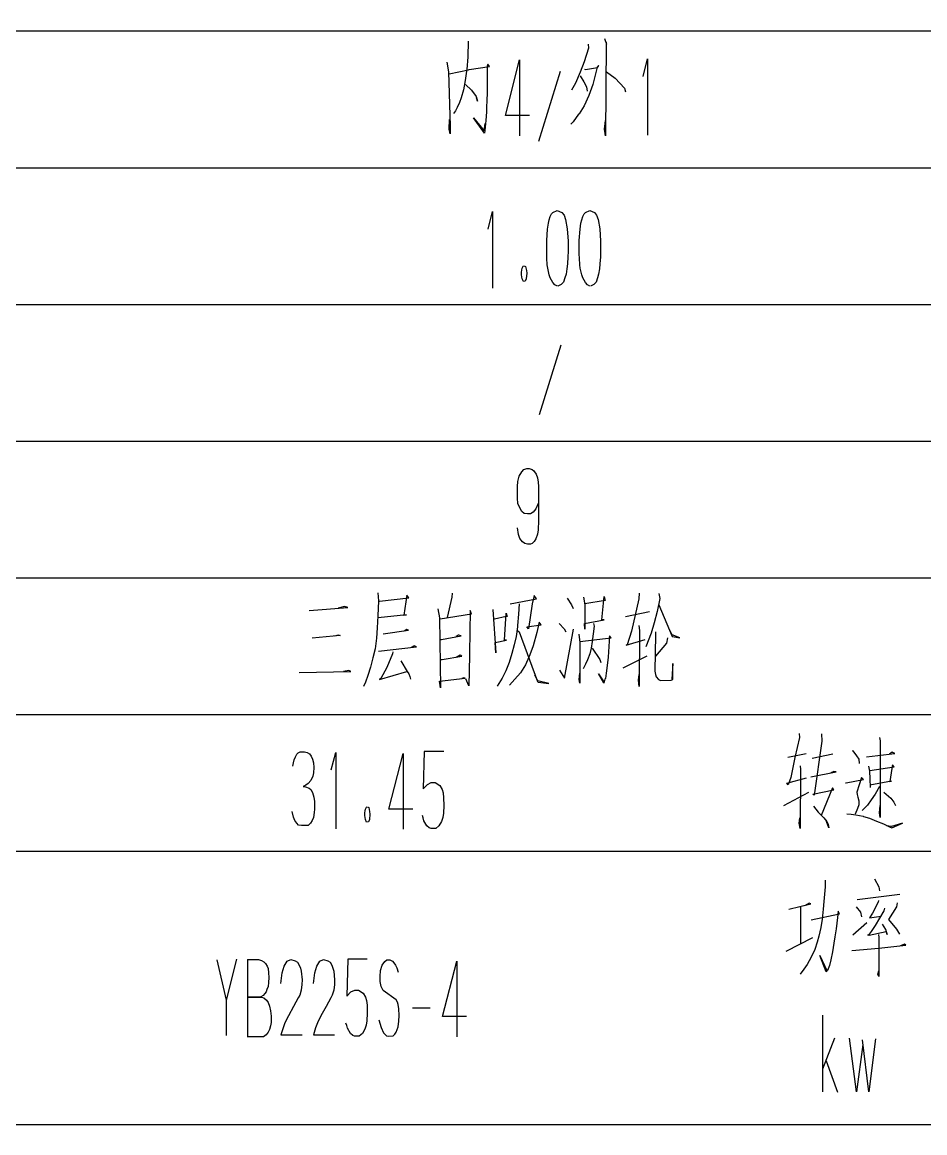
# Model space of a CAD drawing. Extents: x 0 to 8410, y 0 to 11890.
# Drawn here: x 6972 to 7434, y 8265 to 8834 of the extents above; entities that cross this region are included whole.
import ezdxf

# ---------------------------------------------------------------- set-up
doc = ezdxf.new("R2010")
doc.units = 0
doc.header["$MEASUREMENT"] = 0
doc.layers.add('6', color=7, linetype='Continuous')
doc.layers.add('8', color=7, linetype='Continuous')

# ---------------------------------------------------------------- blocks, each defined once
blk = doc.blocks.new('BLKENT682')
at = {"layer": '8', "color": 2, "linetype": 'Continuous'}
for p, q in [((7383.03, 8394.44), (7383.03, 8390.91)), ((7408.26, 8395.03), (7410.48, 8390.91)), ((7383.03, 8390.91), (7382.38, 8383.46)), ((7410.48, 8390.91), (7410.87, 8388.95)), ((7382.38, 8383.46), (7382.12, 8379.54)), ((7399.5, 8384.44), (7421.33, 8387.19)), ((7410.22, 8383.07), (7407.34, 8377.58)), ((7410.35, 8384.05), (7410.22, 8383.07)), ((7419.89, 8382.87), (7419.5, 8380.71)), ((7364.47, 8379.54), (7375.71, 8382.28)), ((7370.48, 8380.52), (7370.48, 8361.69)), ((7374.8, 8382.68), (7372.57, 8381.3)), ((7375.71, 8382.28), (7374.8, 8382.68)), ((7375.84, 8374.05), (7390.35, 8377.19)), ((7382.12, 8379.54), (7381.46, 8374.44)), ((7389.7, 8378.56), (7389.3, 8375.22)), ((7390.35, 8377.19), (7389.7, 8378.56)), ((7398.85, 8380.71), (7401.07, 8377.97)), ((7401.07, 8377.97), (7401.72, 8375.62)), ((7407.34, 8377.58), (7405.78, 8375.03)), ((7413.1, 8378.75), (7408.65, 8371.11)), ((7413.36, 8380.13), (7413.1, 8378.75)), ((7419.5, 8380.71), (7415.45, 8374.24)), ((7381.46, 8374.44), (7380.81, 8370.13)), ((7389.3, 8375.22), (7388.65, 8369.54)), ((7397.15, 8366.4), (7404.47, 8372.68)), ((7405.78, 8375.03), (7411.79, 8376.01)), ((7414.14, 8369.15), (7412.44, 8371.89)), ((7415.45, 8374.24), (7419.63, 8369.34)), ((7379.89, 8365.81), (7378.98, 8362.68)), ((7380.81, 8370.13), (7379.89, 8365.81)), ((7388.65, 8369.54), (7388, 8365.42)), ((7405.12, 8366.01), (7404.86, 8366.4)), ((7404.86, 8366.4), (7405.64, 8366.2)), ((7406.69, 8368.17), (7405.12, 8366.01)), ((7405.64, 8366.2), (7414.27, 8368.17)), ((7408.65, 8371.11), (7406.69, 8368.17)), ((7410.35, 8366.6), (7410.61, 8365.03)), ((7414.79, 8366.6), (7414.14, 8369.15)), ((7414.27, 8368.17), (7414.79, 8366.6)), ((7419.63, 8369.34), (7421.2, 8366.79)), ((7363.16, 8357.97), (7376.76, 8365.03)), ((7378.98, 8362.68), (7377.8, 8358.95)), ((7387.47, 8362.09), (7386.82, 8357.77)), ((7388, 8365.42), (7387.47, 8362.09)), ((7410.48, 8359.54), (7424.34, 8361.11)), ((7410.61, 8365.03), (7410.61, 8347.97)), ((7423.68, 8361.69), (7421.59, 8360.71)), ((7424.34, 8361.11), (7423.68, 8361.69)), ((7375.97, 8355.03), (7373.88, 8351.3)), ((7377.8, 8358.95), (7375.97, 8355.03)), ((7383.55, 8347.38), (7380.29, 8355.81)), ((7380.29, 8355.81), (7383.95, 8348.17)), ((7386.82, 8357.77), (7385.91, 8353.66)), ((7396.76, 8358.36), (7410.48, 8359.54)), ((7372.18, 8348.75), (7370.22, 8346.2)), ((7373.88, 8351.3), (7372.18, 8348.75)), ((7385.25, 8350.71), (7384.34, 8348.17)), ((7385.91, 8353.66), (7385.25, 8350.71)), ((7384.34, 8348.17), (7383.55, 8347.38)), ((7410.09, 8346.2), (7410.48, 8347.97)), ((7410.48, 8345.03), (7410.09, 8346.2)), ((7410.61, 8347.97), (7410.48, 8345.03)), ((7381.66, 8325.23), (7381.66, 8286.03)), ((7387.87, 8313.43), (7381.66, 8297.63)), ((7399.17, 8286.03), (7395.45, 8313.43)), ((7402.38, 8310.23), (7399.17, 8286.03)), ((7405.45, 8286.03), (7402.12, 8312.63)), ((7408.85, 8313.23), (7405.45, 8286.03)), ((7383.62, 8301.83), (7389.44, 8285.83))]:
    blk.add_line(p, q, dxfattribs=at)

msp = doc.modelspace()

# ---------------------------------------------------------------- linework, layer by layer
at = {"layer": '6'}
for p, q in [((6510, 8829.25), (8310, 8829.25)), ((7200.33, 8824.06), (7200.07, 8816.02)), ((7261.77, 8822.49), (7261.9, 8820.53)), ((7270.13, 8825.43), (7271.18, 8822.49)), ((7270.92, 8823.47), (7270.66, 8775.63)), ((7271.18, 8822.49), (7270.92, 8823.47)), ((7200.07, 8816.02), (7199.67, 8809.55)), ((7261.9, 8820.53), (7259.67, 8813.47)), ((7189.35, 8813.27), (7190.26, 8808.37)), ((7199.67, 8809.55), (7199.54, 8808.76)), ((7200.46, 8809.35), (7200.85, 8809.55)), ((7200.85, 8809.55), (7211.18, 8811.12)), ((7210.39, 8812.29), (7210, 8811.31)), ((7210, 8811.31), (7210, 8803.08)), ((7211.18, 8811.12), (7210.39, 8812.29)), ((7219.35, 8786.03), (7226.67, 8814.43)), ((7226.67, 8814.43), (7226.67, 8775.63)), ((7259.67, 8813.47), (7257.58, 8808.18)), ((7259.81, 8809.74), (7260.46, 8809.55)), ((7260.46, 8809.55), (7266.47, 8810.53)), ((7266.34, 8810.72), (7264.12, 8801.9)), ((7267.13, 8811.51), (7266.34, 8810.72)), ((7266.47, 8810.53), (7267.13, 8811.51)), ((7289.94, 8806.03), (7292.16, 8815.03)), ((7292.16, 8815.03), (7292.16, 8775.83)), ((7190.26, 8808.37), (7191.05, 8780.53)), ((7190.52, 8807.39), (7200.46, 8809.35)), ((7198.76, 8803.86), (7197.84, 8799.16)), ((7199.54, 8808.76), (7198.76, 8803.86)), ((7247.45, 8808.43), (7236.28, 8772.63)), ((7257.58, 8808.18), (7255.23, 8802.49)), ((7257.71, 8806.21), (7259.54, 8803.27)), ((7271.18, 8808.37), (7275.62, 8805.04)), ((7275.62, 8805.04), (7280.33, 8799.94)), ((7197.84, 8799.16), (7196.8, 8795.04)), ((7199.02, 8801.9), (7202.03, 8798.96)), ((7202.03, 8798.96), (7204.38, 8795.63)), ((7210, 8803.08), (7210, 8796.02)), ((7255.23, 8802.49), (7253.27, 8798.96)), ((7259.54, 8803.27), (7260.85, 8800.72)), ((7260.85, 8800.72), (7261.24, 8798.37)), ((7264.12, 8801.9), (7262.16, 8796.21)), ((7280.33, 8799.94), (7280.85, 8798.18)), ((7195.88, 8792.68), (7194.71, 8790.14)), ((7196.8, 8795.04), (7195.88, 8792.68)), ((7204.38, 8795.63), (7205.16, 8793.27)), ((7205.16, 8793.27), (7204.64, 8795.04)), ((7209.87, 8795.23), (7209.74, 8788.76)), ((7210, 8796.02), (7209.87, 8795.23)), ((7262.16, 8796.21), (7259.67, 8790.92)), ((7193.79, 8788.37), (7192.88, 8787)), ((7194.71, 8790.14), (7193.79, 8788.37)), ((7209.74, 8787.78), (7209.35, 8783.47)), ((7209.74, 8788.76), (7209.74, 8787.78)), ((7256.8, 8786.61), (7254.05, 8782.68)), ((7257.19, 8786.8), (7256.8, 8786.61)), ((7259.67, 8790.92), (7257.19, 8786.8)), ((7190.52, 8778.96), (7190.79, 8783.86)), ((7208.69, 8777), (7203.07, 8784.84)), ((7203.07, 8784.84), (7208.43, 8778.18)), ((7208.43, 8778.18), (7209.09, 8781.9)), ((7209.35, 8783.47), (7208.96, 8779.94)), ((7231.7, 8786.03), (7219.35, 8786.03)), ((7254.05, 8782.68), (7252.88, 8781.51)), ((7270.13, 8778.96), (7270.66, 8783.47)), ((7191.05, 8776.61), (7190.52, 8778.96)), ((7191.05, 8780.53), (7191.05, 8776.61)), ((7208.96, 8779.94), (7208.69, 8777)), ((7270.66, 8775.63), (7270.13, 8778.96)), ((6510, 8759.25), (8310, 8759.25)), ((7210.53, 8727.78), (7212.75, 8736.78)), ((7212.75, 8736.78), (7212.75, 8697.58)), ((7242.3, 8734.18), (7243.01, 8735.58)), ((7243.01, 8735.58), (7243.67, 8736.38)), ((7243.67, 8736.38), (7245.89, 8737.38)), ((7245.89, 8737.38), (7248.24, 8736.38)), ((7248.24, 8736.38), (7249.42, 8734.98)), ((7258.96, 8734.18), (7259.68, 8735.58)), ((7259.68, 8735.58), (7260.34, 8736.38)), ((7260.34, 8736.38), (7262.56, 8737.38)), ((7262.56, 8737.38), (7264.91, 8736.38)), ((7264.91, 8736.38), (7266.09, 8734.98)), ((7240.92, 8727.78), (7241.38, 8730.78)), ((7241.38, 8730.78), (7241.84, 8732.58)), ((7241.84, 8732.58), (7242.3, 8734.18)), ((7249.42, 8734.98), (7250.14, 8732.78)), ((7250.14, 8732.78), (7251.05, 8727.98)), ((7257.59, 8727.78), (7258.05, 8730.78)), ((7258.05, 8730.78), (7258.51, 8732.58)), ((7258.51, 8732.58), (7258.96, 8734.18)), ((7266.09, 8734.98), (7266.81, 8732.78)), ((7266.81, 8732.78), (7267.72, 8727.98)), ((7240.53, 8721.98), (7240.92, 8727.78)), ((7251.05, 8727.98), (7251.45, 8721.58)), ((7257.2, 8721.98), (7257.59, 8727.78)), ((7267.72, 8727.98), (7268.11, 8721.58)), ((7240.53, 8714.98), (7240.53, 8721.98)), ((7251.45, 8721.58), (7251.45, 8716.38)), ((7257.2, 8714.98), (7257.2, 8721.98)), ((7268.11, 8721.58), (7268.11, 8716.38)), ((7240.6, 8712.98), (7240.53, 8714.98)), ((7240.73, 8709.58), (7240.6, 8712.98)), ((7251.38, 8713.58), (7251.12, 8709.98)), ((7251.45, 8716.38), (7251.38, 8713.58)), ((7257.26, 8712.98), (7257.2, 8714.98)), ((7257.39, 8709.58), (7257.26, 8712.98)), ((7268.05, 8713.58), (7267.79, 8709.98)), ((7268.11, 8716.38), (7268.05, 8713.58)), ((7227.79, 8706.78), (7227.98, 8707.78)), ((7227.98, 8707.78), (7228.5, 8708.78)), ((7228.5, 8708.78), (7228.83, 8708.98)), ((7228.96, 8708.98), (7229.68, 8708.58)), ((7229.68, 8708.58), (7230.14, 8706.58)), ((7241.05, 8707.78), (7240.73, 8709.58)), ((7241.84, 8704.38), (7241.05, 8707.78)), ((7250.79, 8707.38), (7250.4, 8704.78)), ((7251.12, 8709.98), (7250.79, 8707.38)), ((7257.72, 8707.78), (7257.39, 8709.58)), ((7258.51, 8704.38), (7257.72, 8707.78)), ((7267.46, 8707.38), (7267.07, 8704.78)), ((7267.79, 8709.98), (7267.46, 8707.38)), ((7227.66, 8705.78), (7227.79, 8706.78)), ((7227.66, 8704.38), (7227.66, 8705.78)), ((7227.98, 8702.38), (7227.66, 8704.38)), ((7228.57, 8700.98), (7227.98, 8702.38)), ((7230.07, 8702.38), (7229.48, 8701.18)), ((7230.27, 8705.18), (7230.07, 8702.38)), ((7230.14, 8706.58), (7230.27, 8705.18)), ((7242.36, 8702.78), (7241.84, 8704.38)), ((7243.67, 8700.38), (7242.36, 8702.78)), ((7249.88, 8702.78), (7249.09, 8700.58)), ((7250.4, 8704.78), (7249.88, 8702.78)), ((7259.03, 8702.78), (7258.51, 8704.38)), ((7260.34, 8700.38), (7259.03, 8702.78)), ((7266.54, 8702.78), (7265.76, 8700.58)), ((7267.07, 8704.78), (7266.54, 8702.78)), ((7229.48, 8701.18), (7228.57, 8700.98)), ((7244.65, 8699.18), (7243.67, 8700.38)), ((7245.96, 8698.58), (7244.65, 8699.18)), ((7247.98, 8699.38), (7246.22, 8698.58)), ((7249.09, 8700.58), (7247.98, 8699.38)), ((7261.32, 8699.18), (7260.34, 8700.38)), ((7262.62, 8698.58), (7261.32, 8699.18)), ((7264.65, 8699.38), (7262.88, 8698.58)), ((7265.76, 8700.58), (7264.65, 8699.38)), ((6510, 8689.25), (8310, 8689.25)), ((7247.75, 8668.43), (7236.58, 8632.63)), ((6510, 8619.25), (8310, 8619.25)), ((7227.71, 8603.43), (7228.82, 8604.63)), ((7228.82, 8604.63), (7230.32, 8605.23)), ((7230.32, 8605.23), (7231.5, 8605.23)), ((7231.5, 8605.23), (7233, 8604.63)), ((7233, 8604.63), (7233.85, 8604.03)), ((7225.74, 8598.63), (7226.46, 8601.23)), ((7226.46, 8601.23), (7227.71, 8603.43)), ((7233.85, 8604.03), (7234.31, 8603.43)), ((7234.31, 8603.43), (7235.09, 8602.23)), ((7235.09, 8602.23), (7235.81, 8600.43)), ((7235.81, 8600.43), (7236.2, 8598.23)), ((7225.55, 8596.03), (7225.74, 8598.63)), ((7225.55, 8593.23), (7225.55, 8596.03)), ((7236.2, 8598.23), (7236.27, 8596.03)), ((7236.27, 8596.03), (7236.27, 8586.83)), ((7225.55, 8590.03), (7225.55, 8593.23)), ((7225.81, 8587.23), (7225.55, 8590.03)), ((7226.72, 8585.03), (7225.81, 8587.23)), ((7227.71, 8583.23), (7226.72, 8585.03)), ((7229.01, 8582.23), (7227.71, 8583.23)), ((7230.71, 8582.03), (7229.01, 8582.23)), ((7232.15, 8582.03), (7230.71, 8582.03)), ((7233.59, 8582.83), (7232.15, 8582.03)), ((7234.96, 8584.63), (7233.59, 8582.83)), ((7236.2, 8587.23), (7234.96, 8584.63)), ((7236.27, 8586.83), (7236.27, 8578.63)), ((7236.27, 8578.63), (7236.07, 8573.83)), ((7226.07, 8571.43), (7225.55, 8574.83)), ((7226.79, 8569.43), (7226.07, 8571.43)), ((7235.81, 8571.63), (7234.96, 8569.23)), ((7236.07, 8573.83), (7235.81, 8571.63)), ((7228.16, 8567.63), (7226.79, 8569.43)), ((7229.27, 8566.83), (7228.16, 8567.63)), ((7230.71, 8566.43), (7229.27, 8566.83)), ((7232.28, 8566.43), (7230.71, 8566.43)), ((7233.06, 8566.83), (7232.28, 8566.43)), ((7234.18, 8567.83), (7233.06, 8566.83)), ((7234.96, 8569.23), (7234.18, 8567.83)), ((6510, 8549.25), (8310, 8549.25)), ((7154.05, 8541.6), (7154.45, 8537.48)), ((7154.45, 8537.48), (7154.05, 8529.83)), ((7154.84, 8537.29), (7169.87, 8539.05)), ((7168.96, 8540.42), (7167.39, 8530.03)), ((7169.87, 8539.05), (7168.96, 8540.42)), ((7191.96, 8539.25), (7189.48, 8528.85)), ((7192.09, 8541.4), (7191.96, 8539.25)), ((7221.77, 8535.91), (7235.36, 8538.46)), ((7234.05, 8540.23), (7233.14, 8535.91)), ((7235.36, 8538.46), (7234.05, 8540.23)), ((7251.05, 8538.85), (7253.14, 8535.32)), ((7259.28, 8539.25), (7260.07, 8535.32)), ((7270.52, 8537.68), (7260.07, 8535.91)), ((7268.82, 8527.68), (7270, 8539.64)), ((7270, 8539.64), (7270.52, 8537.68)), ((7287.65, 8538.46), (7283.99, 8521.99)), ((7287.78, 8541.4), (7287.65, 8538.46)), ((7298.37, 8538.66), (7297.06, 8531.99)), ((7297.84, 8541.21), (7298.37, 8538.66)), ((7118.89, 8532.58), (7138.63, 8533.95)), ((7137.06, 8534.54), (7133.79, 8533.76)), ((7138.63, 8533.95), (7137.06, 8534.54)), ((7184.77, 8533.36), (7185.56, 8528.66)), ((7185.95, 8528.27), (7202.03, 8530.81)), ((7201.37, 8532.58), (7200.98, 8510.62)), ((7202.03, 8530.81), (7201.37, 8532.58)), ((7212.88, 8532.97), (7214.44, 8510.81)), ((7218.89, 8517.29), (7219.8, 8531.21)), ((7219.8, 8531.21), (7220.33, 8529.44)), ((7226.47, 8535.91), (7226.08, 8530.62)), ((7233.14, 8535.91), (7231.18, 8523.17)), ((7253.14, 8535.32), (7254.05, 8533.56)), ((7260.07, 8535.32), (7260.07, 8529.83)), ((7293.14, 8531.8), (7280.85, 8529.25)), ((7297.06, 8531.99), (7295.49, 8526.11)), ((7297.84, 8535.32), (7304.77, 8519.25)), ((7154.05, 8529.83), (7153.79, 8523.56)), ((7168.69, 8530.23), (7154.31, 8528.66)), ((7167.39, 8530.03), (7168.69, 8530.23)), ((7185.56, 8528.66), (7186.21, 8492.97)), ((7219.8, 8529.44), (7213.79, 8528.07)), ((7220.33, 8529.44), (7219.8, 8529.44)), ((7226.08, 8530.62), (7225.56, 8524.74)), ((7230.26, 8524.15), (7237.71, 8525.13)), ((7236.67, 8526.5), (7235.49, 8521.21)), ((7237.71, 8525.13), (7236.67, 8526.5)), ((7246.86, 8525.91), (7249.48, 8523.17)), ((7259.93, 8525.91), (7269.87, 8527.68)), ((7260.07, 8522.97), (7259.93, 8525.91)), ((7260.07, 8529.83), (7260.07, 8522.97)), ((7264.51, 8525.91), (7264.77, 8524.54)), ((7269.87, 8527.68), (7268.82, 8527.68)), ((7295.49, 8526.11), (7294.05, 8520.81)), ((7134.84, 8519.64), (7120.46, 8518.27)), ((7132.09, 8519.44), (7133.92, 8520.03)), ((7133.92, 8520.03), (7134.84, 8519.64)), ((7153.79, 8523.56), (7153.4, 8518.27)), ((7156.8, 8520.62), (7169.74, 8522.38)), ((7168.82, 8522.78), (7167.65, 8521.99)), ((7169.74, 8522.38), (7168.82, 8522.78)), ((7186.6, 8517.68), (7196.8, 8519.44)), ((7195.23, 8519.83), (7194.05, 8519.25)), ((7195.49, 8519.83), (7195.23, 8519.83)), ((7196.8, 8519.44), (7195.49, 8519.83)), ((7225.56, 8524.15), (7224.9, 8519.25)), ((7225.56, 8524.74), (7225.56, 8524.15)), ((7225.56, 8522.19), (7226.47, 8521.6)), ((7226.47, 8521.6), (7235.75, 8496.11)), ((7231.18, 8523.17), (7230.26, 8524.15)), ((7235.49, 8521.21), (7233.66, 8514.34)), ((7249.48, 8523.17), (7250.39, 8521.6)), ((7249.61, 8497.87), (7254.31, 8522.97)), ((7256.93, 8520.42), (7257.45, 8516.11)), ((7264.77, 8524.54), (7263.86, 8516.7)), ((7272.61, 8519.44), (7271.96, 8508.66)), ((7273.53, 8518.46), (7272.61, 8519.44)), ((7283.99, 8521.99), (7281.76, 8514.93)), ((7287.65, 8524.74), (7288.04, 8522.19)), ((7288.04, 8522.19), (7287.91, 8493.56)), ((7294.05, 8520.81), (7291.18, 8513.95)), ((7296.14, 8520.03), (7295.88, 8501.4)), ((7296.14, 8521.6), (7296.14, 8520.03)), ((7304.77, 8520.03), (7303.07, 8523.36)), ((7308.69, 8518.46), (7304.77, 8520.03)), ((7153.4, 8518.27), (7152.62, 8512.78)), ((7154.45, 8511.6), (7173.79, 8513.95)), ((7172.62, 8514.34), (7171.05, 8513.56)), ((7173.79, 8513.95), (7172.62, 8514.34)), ((7186.21, 8517.68), (7186.6, 8517.68)), ((7214.18, 8516.11), (7219.93, 8517.29)), ((7214.44, 8510.81), (7214.18, 8516.11)), ((7219.93, 8517.29), (7218.89, 8517.29)), ((7223.86, 8514.93), (7222.68, 8510.42)), ((7224.9, 8519.25), (7223.86, 8514.93)), ((7233.66, 8514.34), (7231.96, 8509.83)), ((7257.45, 8516.7), (7273.53, 8518.46)), ((7257.45, 8516.11), (7257.45, 8507.68)), ((7263.86, 8516.7), (7263.2, 8513.17)), ((7281.11, 8514.74), (7290.91, 8517.68)), ((7281.76, 8514.93), (7281.11, 8514.74)), ((7301.76, 8515.72), (7296.14, 8509.05)), ((7302.29, 8518.46), (7301.76, 8515.72)), ((7304.77, 8519.25), (7308.69, 8518.46)), ((7151.57, 8508.27), (7150.39, 8503.56)), ((7152.62, 8512.78), (7151.57, 8508.27)), ((7161.5, 8510.23), (7158.76, 8503.36)), ((7161.77, 8511.4), (7161.5, 8510.23)), ((7186.99, 8507.48), (7197.06, 8509.05)), ((7196.14, 8509.64), (7194.18, 8508.46)), ((7197.06, 8509.05), (7196.14, 8509.64)), ((7200.98, 8509.44), (7200.59, 8493.95)), ((7200.98, 8510.62), (7200.98, 8509.44)), ((7222.68, 8510.42), (7221.37, 8505.91)), ((7231.96, 8509.83), (7229.61, 8504.74)), ((7262.55, 8510.23), (7261.37, 8507.29)), ((7263.2, 8513.17), (7262.55, 8510.23)), ((7263.86, 8513.17), (7267.65, 8507.48)), ((7271.96, 8508.66), (7271.44, 8504.34)), ((7279.67, 8503.17), (7291.96, 8509.25)), ((7150.39, 8503.56), (7148.96, 8499.25)), ((7158.76, 8503.36), (7155.62, 8497.68)), ((7165.82, 8506.7), (7169.09, 8501.21)), ((7186.34, 8507.48), (7186.99, 8507.48)), ((7221.37, 8505.91), (7219.54, 8501.6)), ((7229.61, 8504.74), (7227.12, 8500.62)), ((7257.45, 8507.68), (7257.45, 8501.01)), ((7260.33, 8504.93), (7259.15, 8502.58)), ((7261.37, 8507.29), (7260.33, 8504.93)), ((7267.65, 8507.48), (7268.3, 8505.91)), ((7271.44, 8504.34), (7270.91, 8500.42)), ((7305.16, 8505.32), (7304.64, 8497.29)), ((7305.16, 8497.09), (7305.16, 8505.32)), ((7113.79, 8500.81), (7140.33, 8501.21)), ((7139.28, 8501.8), (7136.41, 8501.21)), ((7140.33, 8501.21), (7139.28, 8501.8)), ((7148.96, 8499.25), (7147.78, 8495.72)), ((7154.97, 8497.09), (7168.96, 8501.21)), ((7155.62, 8497.68), (7154.97, 8497.09)), ((7169.09, 8501.21), (7169.87, 8500.03)), ((7169.87, 8500.03), (7170.39, 8498.66)), ((7170.39, 8498.66), (7170.78, 8497.29)), ((7185.69, 8496.3), (7198.76, 8497.87)), ((7197.84, 8498.07), (7197.06, 8497.68)), ((7198.76, 8497.87), (7197.84, 8498.07)), ((7200.59, 8493.95), (7199.15, 8497.48)), ((7217.71, 8497.87), (7216.01, 8495.13)), ((7219.54, 8501.6), (7217.71, 8497.87)), ((7224.25, 8497.29), (7221.5, 8494.34)), ((7227.12, 8500.62), (7224.25, 8497.29)), ((7236.01, 8496.5), (7234.44, 8499.44)), ((7246.99, 8501.99), (7249.61, 8497.87)), ((7257.06, 8497.09), (7257.45, 8500.42)), ((7257.45, 8495.32), (7257.06, 8497.09)), ((7257.45, 8501.01), (7257.45, 8495.32)), ((7269.74, 8495.32), (7266.99, 8500.03)), ((7266.99, 8500.03), (7269.74, 8495.91)), ((7270.26, 8497.29), (7269.74, 8495.32)), ((7270.65, 8497.68), (7270.26, 8497.29)), ((7270.91, 8500.42), (7270.65, 8497.68)), ((7287.52, 8496.89), (7287.78, 8499.64)), ((7287.91, 8493.56), (7287.52, 8496.89)), ((7295.88, 8501.4), (7296.14, 8499.64)), ((7296.14, 8499.64), (7296.54, 8498.46)), ((7296.54, 8498.46), (7297.71, 8497.09)), ((7297.71, 8497.09), (7298.76, 8496.7)), ((7298.76, 8496.7), (7304.25, 8496.89)), ((7304.25, 8496.89), (7305.16, 8497.09)), ((7147.78, 8495.72), (7146.73, 8493.56)), ((7186.21, 8492.97), (7185.69, 8496.3)), ((7216.01, 8495.13), (7215.1, 8493.76)), ((7235.75, 8496.11), (7236.14, 8495.72)), ((7241.63, 8495.13), (7236.01, 8496.5)), ((7236.14, 8495.72), (7241.63, 8495.13)), ((6739.18, 8479.25), (8310, 8479.25)), ((7369.78, 8469.5), (7369.91, 8467.54)), ((7381.15, 8469.3), (7381.28, 8465.58)), ((7369.91, 8467.54), (7367.55, 8457.14)), ((7381.28, 8465.58), (7377.36, 8437.93)), ((7410.82, 8467.54), (7411.21, 8465.77)), ((7411.21, 8465.77), (7411.21, 8426.56)), ((7111.31, 8456.04), (7111.96, 8457.64)), ((7111.96, 8457.64), (7112.55, 8458.84)), ((7112.55, 8458.84), (7113.34, 8459.64)), ((7113.34, 8459.64), (7114.25, 8460.04)), ((7114.25, 8460.04), (7116.47, 8460.04)), ((7116.47, 8460.04), (7117.85, 8459.84)), ((7117.85, 8459.84), (7119.02, 8459.04)), ((7119.02, 8459.04), (7119.94, 8457.84)), ((7119.94, 8457.84), (7120.59, 8456.44)), ((7130.26, 8450.84), (7132.49, 8459.84)), ((7132.49, 8459.84), (7132.49, 8420.64)), ((7159.68, 8430.84), (7167, 8459.24)), ((7167, 8459.24), (7167, 8420.44)), ((7177.85, 8460.24), (7177.32, 8441.24)), ((7187.78, 8460.24), (7177.85, 8460.24)), ((7373.31, 8459.11), (7363.89, 8457.14)), ((7367.55, 8457.14), (7365.46, 8446.95)), ((7376.44, 8456.95), (7387.03, 8459.11)), ((7396.97, 8460.87), (7397.23, 8460.67)), ((7397.23, 8460.67), (7399.06, 8458.13)), ((7399.06, 8458.13), (7400.23, 8456.36)), ((7404.15, 8457.54), (7418.66, 8459.3)), ((7417.36, 8459.89), (7415.92, 8458.91)), ((7418.66, 8459.3), (7417.36, 8459.89)), ((7110.52, 8452.84), (7110.92, 8454.44)), ((7110.92, 8454.44), (7111.31, 8456.04)), ((7120.59, 8456.44), (7121.05, 8454.44)), ((7121.05, 8454.44), (7121.24, 8452.04)), ((7121.24, 8452.04), (7121.05, 8449.44)), ((7370.3, 8453.03), (7370.43, 8451.07)), ((7370.43, 8451.07), (7370.3, 8420.87)), ((7400.23, 8456.36), (7400.49, 8454.2)), ((7405.2, 8452.83), (7405.72, 8450.28)), ((7405.85, 8450.48), (7418.4, 8452.44)), ((7417.23, 8451.65), (7416.18, 8444.99)), ((7417.62, 8453.42), (7417.23, 8451.65)), ((7418.4, 8452.44), (7417.62, 8453.42)), ((7119.74, 8445.44), (7118.43, 8443.84)), ((7120.79, 8447.64), (7119.74, 8445.44)), ((7121.05, 8449.44), (7120.79, 8447.64)), ((7363.5, 8444.01), (7373.57, 8446.75)), ((7365.46, 8446.95), (7364.16, 8443.22)), ((7375.66, 8447.34), (7388.73, 8449.89)), ((7387.55, 8450.09), (7385.99, 8449.3)), ((7388.73, 8449.89), (7387.55, 8450.09)), ((7393.83, 8444.2), (7402.72, 8445.97)), ((7401.67, 8446.95), (7399.32, 8439.5)), ((7402.72, 8445.97), (7401.67, 8446.95)), ((7405.72, 8450.28), (7405.99, 8446.36)), ((7405.99, 8446.36), (7406.12, 8441.85)), ((7117.26, 8443.04), (7115.82, 8442.44)), ((7115.82, 8442.44), (7117, 8442.24)), ((7117, 8442.24), (7118.89, 8441.44)), ((7118.43, 8443.84), (7117.26, 8443.04)), ((7118.89, 8441.44), (7119.81, 8440.84)), ((7119.81, 8440.84), (7120.66, 8439.24)), ((7177.32, 8441.24), (7179.48, 8443.44)), ((7179.48, 8443.44), (7181.44, 8444.44)), ((7181.44, 8444.44), (7183.34, 8444.44)), ((7183.34, 8444.44), (7185.82, 8442.84)), ((7185.82, 8442.84), (7187, 8440.84)), ((7187, 8440.84), (7187.45, 8439.04)), ((7364.16, 8443.22), (7363.5, 8444.01)), ((7376.83, 8438.52), (7387.42, 8440.67)), ((7386.77, 8441.65), (7381.02, 8427.54)), ((7387.42, 8440.67), (7386.77, 8441.65)), ((7393.44, 8444.2), (7393.83, 8444.2)), ((7416.97, 8445.18), (7405.99, 8443.03)), ((7410.82, 8442.44), (7408.73, 8438.52)), ((7416.18, 8444.99), (7416.97, 8445.18)), ((7120.66, 8439.24), (7121.37, 8436.84)), ((7121.37, 8436.84), (7121.57, 8434.64)), ((7121.57, 8434.64), (7121.57, 8430.84)), ((7187.45, 8439.04), (7187.72, 8436.64)), ((7187.72, 8436.64), (7187.85, 8432.64)), ((7361.93, 8432.64), (7374.74, 8439.5)), ((7377.36, 8437.93), (7376.83, 8438.52)), ((7399.32, 8439.5), (7399.45, 8438.32)), ((7399.45, 8438.32), (7399.71, 8436.95)), ((7399.71, 8436.95), (7400.23, 8434.99)), ((7400.23, 8434.99), (7400.36, 8434.01)), ((7400.36, 8434.01), (7400.23, 8433.03)), ((7406.64, 8435.58), (7404.81, 8432.83)), ((7408.73, 8438.52), (7406.64, 8435.58)), ((7413.04, 8439.5), (7416.7, 8436.36)), ((7416.7, 8436.36), (7418.27, 8434.4)), ((7418.27, 8434.4), (7419.06, 8432.64)), ((7110.92, 8426.64), (7110.26, 8429.64)), ((7121.51, 8429.04), (7121.05, 8426.44)), ((7121.57, 8430.84), (7121.51, 8429.04)), ((7147.39, 8428.84), (7147.52, 8429.84)), ((7147.39, 8427.44), (7147.39, 8428.84)), ((7147.52, 8429.84), (7147.71, 8430.84)), ((7147.71, 8430.84), (7148.24, 8431.84)), ((7148.24, 8431.84), (7148.56, 8432.04)), ((7148.7, 8432.04), (7149.41, 8431.64)), ((7149.41, 8431.64), (7149.87, 8429.64)), ((7149.87, 8429.64), (7150, 8428.24)), ((7172.03, 8430.84), (7159.68, 8430.84)), ((7187.65, 8428.64), (7187.26, 8426.44)), ((7187.85, 8432.64), (7187.65, 8428.64)), ((7377.1, 8432.24), (7379.45, 8429.3)), ((7379.45, 8429.3), (7382.46, 8426.36)), ((7394.09, 8428.32), (7396.44, 8428.13)), ((7399.58, 8431.07), (7398.4, 8428.13)), ((7400.23, 8433.03), (7399.58, 8431.07)), ((7403.24, 8431.26), (7402.06, 8430.09)), ((7404.81, 8432.83), (7403.24, 8431.26)), ((7410.82, 8428.91), (7411.21, 8432.64)), ((7411.21, 8426.56), (7410.82, 8428.91)), ((7111.57, 8425.04), (7110.92, 8426.64)), ((7112.55, 8423.64), (7111.57, 8425.04)), ((7113.53, 8422.64), (7112.55, 8423.64)), ((7115.03, 8422.44), (7113.53, 8422.64)), ((7119.54, 8423.64), (7118.43, 8422.44)), ((7120.46, 8425.04), (7119.54, 8423.64)), ((7121.05, 8426.44), (7120.46, 8425.04)), ((7147.71, 8425.44), (7147.39, 8427.44)), ((7148.3, 8424.04), (7147.71, 8425.44)), ((7149.22, 8424.24), (7148.3, 8424.04)), ((7149.81, 8425.44), (7149.22, 8424.24)), ((7150, 8428.24), (7149.81, 8425.44)), ((7177.32, 8426.24), (7176.93, 8427.44)), ((7177.65, 8424.84), (7177.32, 8426.24)), ((7179.22, 8422.24), (7177.65, 8424.84)), ((7186.67, 8424.44), (7185.36, 8422.24)), ((7187.26, 8426.44), (7186.67, 8424.44)), ((7369.78, 8423.62), (7370.17, 8426.36)), ((7370.3, 8420.87), (7369.78, 8423.62)), ((7382.46, 8426.36), (7383.89, 8424.4)), ((7384.94, 8421.26), (7383.37, 8425.38)), ((7383.89, 8424.4), (7384.68, 8422.83)), ((7384.68, 8422.83), (7384.94, 8421.26)), ((7396.44, 8428.13), (7398.8, 8427.93)), ((7398.8, 8427.93), (7402.46, 8427.14)), ((7402.46, 8427.14), (7402.72, 8426.95)), ((7402.72, 8426.95), (7405.72, 8426.16)), ((7405.72, 8426.16), (7409.38, 8424.6)), ((7409.38, 8424.6), (7412.91, 8423.22)), ((7412.91, 8423.22), (7415.66, 8421.85)), ((7422.59, 8423.62), (7416.97, 8421.85)), ((7417.23, 8421.26), (7422.59, 8423.62)), ((7118.43, 8422.44), (7115.03, 8422.44)), ((7180.39, 8421.24), (7179.22, 8422.24)), ((7181.38, 8420.84), (7180.39, 8421.24)), ((7183.73, 8420.84), (7181.38, 8420.84)), ((7185.36, 8422.24), (7183.73, 8420.84)), ((7416.97, 8421.85), (7414.48, 8422.24)), ((7415.66, 8421.85), (7416.05, 8421.65)), ((7416.05, 8421.65), (7417.23, 8421.26)), ((6510, 8409.25), (7860.85, 8409.25)), ((7071.61, 8353.54), (7076.38, 8332.94)), ((7081.8, 8353.94), (7076.38, 8332.94)), ((7087.36, 8353.74), (7093.05, 8353.74)), ((7087.49, 8314.14), (7087.49, 8353.74)), ((7093.05, 8353.74), (7094.55, 8353.34)), ((7094.55, 8353.34), (7095.73, 8352.54)), ((7095.73, 8352.54), (7096.64, 8351.74)), ((7096.64, 8351.74), (7097.36, 8350.34)), ((7097.36, 8350.34), (7097.88, 8349.14)), ((7097.88, 8349.14), (7098.14, 8346.94)), ((7105.14, 8346.94), (7106.18, 8350.34)), ((7106.18, 8350.34), (7107.69, 8352.94)), ((7107.69, 8352.94), (7109.58, 8353.74)), ((7109.58, 8353.74), (7111.8, 8353.14)), ((7111.8, 8353.14), (7112.98, 8352.34)), ((7112.98, 8352.34), (7113.83, 8350.94)), ((7113.83, 8350.94), (7114.42, 8349.34)), ((7114.42, 8349.34), (7114.81, 8347.74)), ((7121.8, 8346.94), (7122.85, 8350.34)), ((7122.85, 8350.34), (7124.35, 8352.94)), ((7124.35, 8352.94), (7126.25, 8353.74)), ((7126.25, 8353.74), (7128.47, 8353.14)), ((7128.47, 8353.14), (7129.65, 8352.34)), ((7129.65, 8352.34), (7130.5, 8350.94)), ((7130.5, 8350.94), (7131.09, 8349.34)), ((7131.09, 8349.34), (7131.48, 8347.74)), ((7138.67, 8353.94), (7138.14, 8334.94)), ((7148.6, 8353.94), (7138.67, 8353.94)), ((7155.4, 8348.14), (7156.31, 8350.94)), ((7156.31, 8350.94), (7157.62, 8352.74)), ((7157.62, 8352.74), (7158.67, 8353.54)), ((7158.67, 8353.54), (7160.24, 8353.54)), ((7160.24, 8353.54), (7161.54, 8352.94)), ((7161.54, 8352.94), (7162.2, 8352.14)), ((7162.2, 8352.14), (7163.18, 8350.94)), ((7163.18, 8350.94), (7163.83, 8349.54)), ((7163.83, 8349.54), (7164.55, 8347.34)), ((7187.16, 8324.54), (7194.49, 8352.94)), ((7194.49, 8352.94), (7194.49, 8314.14)), ((7098.14, 8346.94), (7098.28, 8344.54)), ((7098.28, 8344.54), (7098.14, 8341.94)), ((7104.48, 8341.54), (7105.14, 8346.94)), ((7114.81, 8347.74), (7115.27, 8343.34)), ((7115.27, 8343.34), (7115.14, 8340.94)), ((7121.15, 8341.54), (7121.8, 8346.94)), ((7131.48, 8347.74), (7131.94, 8343.34)), ((7131.94, 8343.34), (7131.8, 8340.94)), ((7155.2, 8345.14), (7155.4, 8348.14)), ((7155.33, 8342.54), (7155.2, 8345.14)), ((7097.29, 8338.34), (7096.84, 8337.14)), ((7097.88, 8339.94), (7097.29, 8338.34)), ((7098.14, 8341.94), (7097.88, 8339.94)), ((7114.88, 8338.14), (7114.09, 8335.54)), ((7115.14, 8340.94), (7114.88, 8338.14)), ((7131.54, 8338.14), (7130.76, 8335.54)), ((7131.8, 8340.94), (7131.54, 8338.14)), ((7140.3, 8337.14), (7142.26, 8338.14)), ((7142.26, 8338.14), (7144.16, 8338.14)), ((7144.16, 8338.14), (7146.64, 8336.54)), ((7155.79, 8339.94), (7155.33, 8342.54)), ((7156.77, 8337.94), (7155.79, 8339.94)), ((7163.37, 8333.14), (7156.77, 8337.94)), ((7076.38, 8332.94), (7076.38, 8314.94)), ((7094.03, 8334.54), (7087.75, 8334.54)), ((7087.75, 8334.54), (7094.48, 8334.54)), ((7094.22, 8334.74), (7094.03, 8334.54)), ((7095.4, 8335.34), (7094.22, 8334.74)), ((7094.48, 8334.54), (7095.73, 8334.14)), ((7096.18, 8336.34), (7095.4, 8335.34)), ((7095.73, 8334.14), (7097.03, 8332.94)), ((7096.84, 8337.14), (7096.18, 8336.34)), ((7097.03, 8332.94), (7097.95, 8331.74)), ((7097.95, 8331.74), (7098.67, 8329.94)), ((7113.37, 8334.14), (7110.89, 8329.74)), ((7114.09, 8335.54), (7113.37, 8334.14)), ((7130.04, 8334.14), (7127.56, 8329.74)), ((7130.76, 8335.54), (7130.04, 8334.14)), ((7138.14, 8334.94), (7140.3, 8337.14)), ((7146.64, 8336.54), (7147.82, 8334.54)), ((7147.82, 8334.54), (7148.28, 8332.74)), ((7148.28, 8332.74), (7148.54, 8330.34)), ((7164.16, 8331.94), (7163.37, 8333.14)), ((7164.55, 8330.74), (7164.16, 8331.94)), ((7098.67, 8329.94), (7099.19, 8327.54)), ((7099.19, 8327.54), (7099.45, 8324.74)), ((7110.89, 8329.74), (7108.28, 8324.94)), ((7127.56, 8329.74), (7124.94, 8324.94)), ((7148.67, 8326.34), (7148.47, 8322.34)), ((7148.54, 8330.34), (7148.67, 8326.34)), ((7164.88, 8328.54), (7164.55, 8330.74)), ((7165.01, 8325.14), (7164.88, 8328.54)), ((7180.89, 8328.94), (7171.81, 8328.94)), ((7099.39, 8321.54), (7099.12, 8319.74)), ((7099.45, 8324.74), (7099.39, 8321.54)), ((7106.51, 8321.34), (7105.53, 8318.74)), ((7108.28, 8324.94), (7106.51, 8321.34)), ((7123.18, 8321.34), (7122.2, 8318.74)), ((7124.94, 8324.94), (7123.18, 8321.34)), ((7138.14, 8319.94), (7137.75, 8321.14)), ((7148.47, 8322.34), (7148.08, 8320.14)), ((7154.62, 8322.94), (7155.79, 8318.94)), ((7164.48, 8319.34), (7164.88, 8322.14)), ((7164.88, 8322.14), (7165.01, 8325.14)), ((7199.52, 8324.54), (7187.16, 8324.54)), ((7096.97, 8315.14), (7095.6, 8314.14)), ((7098.01, 8316.54), (7096.97, 8315.14)), ((7098.67, 8317.94), (7098.01, 8316.54)), ((7099.12, 8319.74), (7098.67, 8317.94)), ((7105.53, 8318.74), (7104.48, 8315.14)), ((7104.48, 8315.14), (7115.27, 8315.14)), ((7122.2, 8318.74), (7121.15, 8315.14)), ((7121.15, 8315.14), (7131.94, 8315.14)), ((7138.47, 8318.54), (7138.14, 8319.94)), ((7140.04, 8315.94), (7138.47, 8318.54)), ((7141.22, 8314.94), (7140.04, 8315.94)), ((7142.2, 8314.54), (7141.22, 8314.94)), ((7146.18, 8315.94), (7144.55, 8314.54)), ((7147.49, 8318.14), (7146.18, 8315.94)), ((7148.08, 8320.14), (7147.49, 8318.14)), ((7155.79, 8318.94), (7156.97, 8316.14)), ((7156.97, 8316.14), (7158.54, 8314.74)), ((7158.54, 8314.74), (7159.78, 8314.54)), ((7159.78, 8314.54), (7161.87, 8314.74)), ((7161.87, 8314.74), (7162.85, 8315.54)), ((7162.85, 8315.54), (7163.44, 8316.54)), ((7163.44, 8316.54), (7164.48, 8319.34)), ((7095.6, 8314.14), (7087.1, 8314.14)), ((7144.55, 8314.54), (7142.2, 8314.54)), ((6510, 8269.25), (8310, 8269.25))]:
    msp.add_line(p, q, dxfattribs=at)
at = {"layer": '6', "const_width": 0.03}
for points in [[(6987.38, 8549.25), (6987.38, 9249.25)], [(6987.38, 8549.25), (6987.38, 8479.25)], [(6987.38, 8409.25), (6987.38, 8479.25)], [(7290.03, 8059.25), (7290.03, 8479.25)], [(6987.38, 8409.25), (6987.38, 8269.25)]]:
    msp.add_lwpolyline(points, dxfattribs=at)

# ---------------------------------------------------------------- block references
at = {"layer": '6'}
msp.add_blockref('BLKENT682', (0, 0), dxfattribs=at)

doc.saveas('drawing.dxf')
